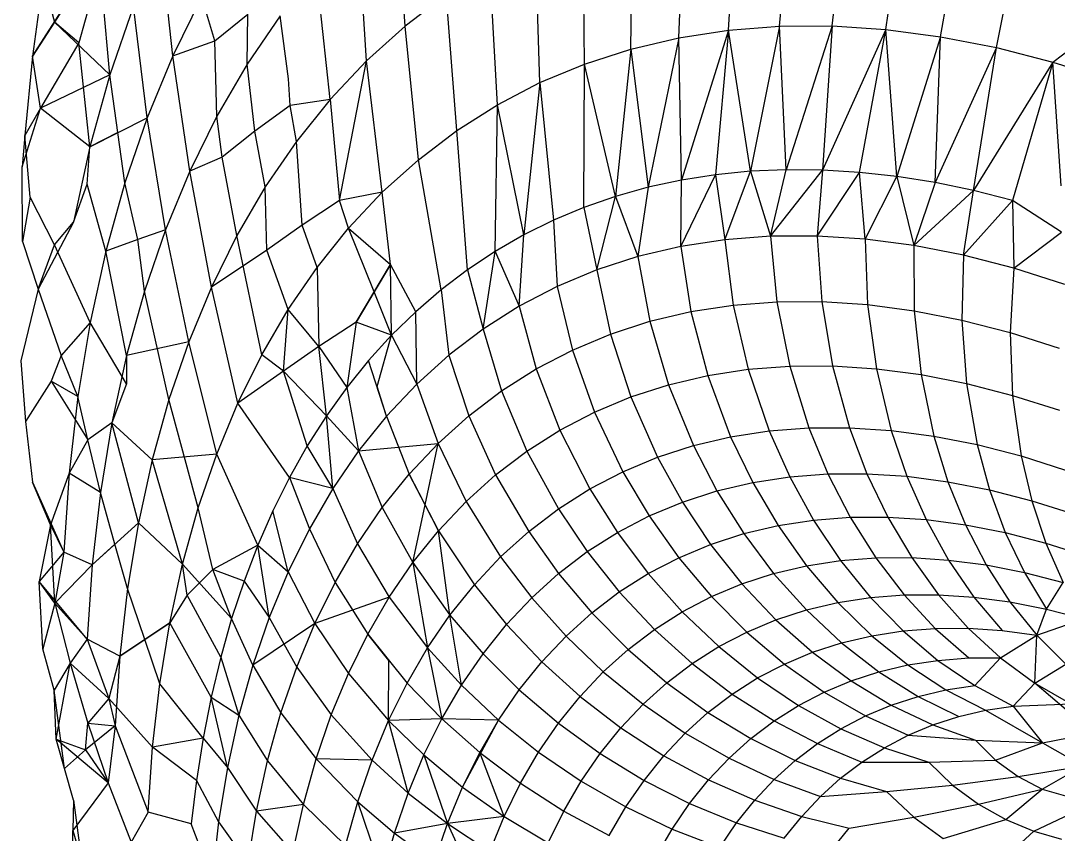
# Model space of a CAD drawing. Header units: inches. Extents: x 17 to 4615, y 5 to 3256.
# Drawn here: x 3232.229 to 3233.216, y 2581.99 to 2582.764 of the extents above; entities that cross this region are included whole.
import ezdxf

# ---------------------------------------------------------------- set-up
doc = ezdxf.new("R2010")
doc.units = ezdxf.units.IN
doc.header["$MEASUREMENT"] = 0

msp = doc.modelspace()

# ---------------------------------------------------------------- linework, layer by layer
for p, q in [((3232.90263, 2582.75556), (3232.91141, 2582.89187)), ((3232.95127, 2582.7593), (3232.96359, 2582.89588)), ((3233.0012, 2582.7595), (3233.01715, 2582.89611)), ((3233.0523, 2582.75613), (3233.07198, 2582.89251)), ((3232.59504, 2582.75942), (3232.58662, 2582.88625)), ((3232.85539, 2582.7483), (3232.86074, 2582.88407)), ((3233.10448, 2582.74926), (3233.12793, 2582.88512)), ((3232.80969, 2582.73751), (3232.81169, 2582.87252)), ((3233.15756, 2582.73887), (3233.18488, 2582.87397)), ((3232.7656, 2582.72324), (3232.76441, 2582.85721)), ((3232.37394, 2582.73109), (3232.36235, 2582.84077)), ((3232.72326, 2582.70553), (3232.71901, 2582.8382)), ((3232.30465, 2582.81548), (3232.28456, 2582.74328)), ((3232.31412, 2582.71293), (3232.30465, 2582.81548)), ((3232.52361, 2582.68945), (3232.51047, 2582.81164)), ((3232.68278, 2582.68437), (3232.67557, 2582.81551)), ((3232.25027, 2582.80404), (3232.24028, 2582.73059)), ((3232.25027, 2582.80404), (3232.26149, 2582.76302)), ((3232.24028, 2582.73059), (3232.27566, 2582.78579)), ((3232.27566, 2582.78579), (3232.26149, 2582.76302)), ((3232.40143, 2582.78683), (3232.37394, 2582.73109)), ((3232.41394, 2582.74547), (3232.40143, 2582.78683)), ((3232.55814, 2582.72613), (3232.55436, 2582.78722)), ((3232.63422, 2582.78922), (3232.59504, 2582.75942)), ((3232.64424, 2582.65988), (3232.63422, 2582.78922)), ((3232.33658, 2582.77847), (3232.31412, 2582.71293)), ((3232.34951, 2582.67214), (3232.33658, 2582.77847)), ((3232.26149, 2582.76302), (3232.24028, 2582.73059)), ((3232.28456, 2582.74328), (3232.26149, 2582.76302)), ((3232.31412, 2582.71293), (3232.26149, 2582.76302)), ((3232.41394, 2582.74547), (3232.44517, 2582.77077)), ((3232.44472, 2582.72297), (3232.44517, 2582.77077)), ((3232.47624, 2582.769), (3232.44472, 2582.72297)), ((3232.48389, 2582.70921), (3232.47624, 2582.769)), ((3232.59504, 2582.75942), (3232.55814, 2582.72613)), ((3232.6077, 2582.63208), (3232.59504, 2582.75942)), ((3232.85539, 2582.7483), (3232.90263, 2582.75556)), ((3232.90263, 2582.75556), (3232.85787, 2582.61271)), ((3232.90263, 2582.75556), (3232.89037, 2582.61782)), ((3232.90263, 2582.75556), (3232.95127, 2582.7593)), ((3232.92362, 2582.62109), (3232.90263, 2582.75556)), ((3232.95127, 2582.7593), (3232.92362, 2582.62109)), ((3232.95127, 2582.7593), (3233.0012, 2582.7595)), ((3232.95755, 2582.62256), (3232.95127, 2582.7593)), ((3233.0012, 2582.7595), (3232.95755, 2582.62256)), ((3233.0012, 2582.7595), (3232.99212, 2582.62222)), ((3233.0523, 2582.75613), (3232.99212, 2582.62222)), ((3233.0012, 2582.7595), (3233.0523, 2582.75613)), ((3233.02729, 2582.62005), (3233.0523, 2582.75613)), ((3233.0523, 2582.75613), (3233.10448, 2582.74926)), ((3233.063, 2582.61607), (3233.0523, 2582.75613)), ((3233.21142, 2582.72499), (3233.248, 2582.75319)), ((3232.28456, 2582.74328), (3232.248, 2582.68108)), ((3232.29502, 2582.64424), (3232.28456, 2582.74328)), ((3232.37394, 2582.73109), (3232.41394, 2582.74547)), ((3232.41597, 2582.67361), (3232.41394, 2582.74547)), ((3232.80969, 2582.73751), (3232.85539, 2582.7483)), ((3232.85539, 2582.7483), (3232.82615, 2582.60581)), ((3232.85787, 2582.61271), (3232.85539, 2582.7483)), ((3233.10448, 2582.74926), (3233.063, 2582.61607)), ((3233.09923, 2582.61028), (3233.10448, 2582.74926)), ((3233.10448, 2582.74926), (3233.15756, 2582.73887)), ((3232.7656, 2582.72324), (3232.80969, 2582.73751)), ((3232.80969, 2582.73751), (3232.79523, 2582.59715)), ((3232.80969, 2582.73751), (3232.82615, 2582.60581)), ((3233.15756, 2582.73887), (3233.09923, 2582.61028)), ((3233.1359, 2582.60269), (3233.15756, 2582.73887)), ((3233.15756, 2582.73887), (3233.21142, 2582.72499)), ((3232.24028, 2582.73059), (3232.23311, 2582.65509)), ((3232.248, 2582.68108), (3232.24028, 2582.73059)), ((3232.37394, 2582.73109), (3232.34951, 2582.67214)), ((3232.39006, 2582.62104), (3232.37394, 2582.73109)), ((3232.44472, 2582.72297), (3232.41597, 2582.67361)), ((3232.45203, 2582.65942), (3232.44472, 2582.72297)), ((3232.55814, 2582.72613), (3232.52361, 2582.68945)), ((3232.53244, 2582.59319), (3232.55814, 2582.72613)), ((3232.57331, 2582.60106), (3232.55814, 2582.72613)), ((3232.72326, 2582.70553), (3232.7656, 2582.72324)), ((3232.76519, 2582.58666), (3232.7656, 2582.72324)), ((3232.79523, 2582.59715), (3232.7656, 2582.72324)), ((3233.21142, 2582.72499), (3233.1359, 2582.60269)), ((3233.21142, 2582.72499), (3233.17297, 2582.59332)), ((3233.21142, 2582.72499), (3233.26598, 2582.70762)), ((3233.21912, 2582.60735), (3233.21142, 2582.72499)), ((3232.31412, 2582.71293), (3232.248, 2582.68108)), ((3232.31412, 2582.71293), (3232.29502, 2582.64424)), ((3232.32167, 2582.65788), (3232.31412, 2582.71293)), ((3232.48546, 2582.68365), (3232.48389, 2582.70921)), ((3232.68278, 2582.68437), (3232.72326, 2582.70553)), ((3232.72326, 2582.70553), (3232.70781, 2582.56043)), ((3232.72326, 2582.70553), (3232.73604, 2582.57441)), ((3232.48546, 2582.68365), (3232.45203, 2582.65942)), ((3232.52361, 2582.68945), (3232.48546, 2582.68365)), ((3232.49152, 2582.64947), (3232.48546, 2582.68365)), ((3232.52361, 2582.68945), (3232.49152, 2582.64947)), ((3232.52361, 2582.68945), (3232.53244, 2582.59319)), ((3232.64424, 2582.65988), (3232.68278, 2582.68437)), ((3232.68058, 2582.54471), (3232.68278, 2582.68437)), ((3232.70781, 2582.56043), (3232.68278, 2582.68437)), ((3232.23046, 2582.62518), (3232.248, 2582.68108)), ((3232.248, 2582.68108), (3232.23311, 2582.65509)), ((3232.29502, 2582.64424), (3232.248, 2582.68108)), ((3232.41597, 2582.67361), (3232.39006, 2582.62104)), ((3232.42078, 2582.6345), (3232.41597, 2582.67361)), ((3232.29502, 2582.64424), (3232.34951, 2582.67214)), ((3232.34951, 2582.67214), (3232.32823, 2582.61004)), ((3232.36705, 2582.56543), (3232.34951, 2582.67214)), ((3232.23311, 2582.65509), (3232.23046, 2582.62518)), ((3232.23835, 2582.59628), (3232.23311, 2582.65509)), ((3232.32167, 2582.65788), (3232.29502, 2582.64424)), ((3232.32823, 2582.61004), (3232.32167, 2582.65788)), ((3232.45203, 2582.65942), (3232.42078, 2582.6345)), ((3232.46196, 2582.60629), (3232.45203, 2582.65942)), ((3232.6077, 2582.63208), (3232.64424, 2582.65988)), ((3232.65436, 2582.52728), (3232.64424, 2582.65988)), ((3232.29502, 2582.64424), (3232.27933, 2582.57262)), ((3232.29254, 2582.60892), (3232.29502, 2582.64424)), ((3232.49152, 2582.64947), (3232.46196, 2582.60629)), ((3232.49692, 2582.56989), (3232.49152, 2582.64947)), ((3232.42078, 2582.6345), (3232.39006, 2582.62104)), ((3232.43501, 2582.55998), (3232.42078, 2582.6345)), ((3232.23104, 2582.55418), (3232.23046, 2582.62518)), ((3232.57331, 2582.60106), (3232.6077, 2582.63208)), ((3232.62918, 2582.50816), (3232.6077, 2582.63208)), ((3232.39006, 2582.62104), (3232.36705, 2582.56543)), ((3232.41069, 2582.51071), (3232.39006, 2582.62104)), ((3232.85725, 2582.54948), (3232.89037, 2582.61782)), ((3232.89037, 2582.61782), (3232.85787, 2582.61271)), ((3232.92362, 2582.62109), (3232.89037, 2582.61782)), ((3232.89037, 2582.61782), (3232.8993, 2582.55595)), ((3232.8993, 2582.55595), (3232.92362, 2582.62109)), ((3232.95755, 2582.62256), (3232.92362, 2582.62109)), ((3232.92362, 2582.62109), (3232.94261, 2582.55927)), ((3232.94261, 2582.55927), (3232.95755, 2582.62256)), ((3232.94261, 2582.55927), (3232.99212, 2582.62222)), ((3232.99212, 2582.62222), (3232.95755, 2582.62256)), ((3232.99212, 2582.62222), (3232.98709, 2582.55944)), ((3232.98709, 2582.55944), (3233.02729, 2582.62005)), ((3233.02729, 2582.62005), (3232.99212, 2582.62222)), ((3233.0326, 2582.55646), (3233.02729, 2582.62005)), ((3233.063, 2582.61607), (3233.02729, 2582.62005)), ((3233.0326, 2582.55646), (3233.063, 2582.61607)), ((3233.09923, 2582.61028), (3233.063, 2582.61607)), ((3233.063, 2582.61607), (3233.07904, 2582.55033)), ((3232.27933, 2582.57262), (3232.29254, 2582.60892)), ((3232.31015, 2582.54498), (3232.29254, 2582.60892)), ((3232.32823, 2582.61004), (3232.31015, 2582.54498)), ((3232.3406, 2582.55613), (3232.32823, 2582.61004)), ((3232.46196, 2582.60629), (3232.43501, 2582.55998)), ((3232.46345, 2582.54596), (3232.46196, 2582.60629)), ((3232.82615, 2582.60581), (3232.79523, 2582.59715)), ((3232.82615, 2582.60581), (3232.81655, 2582.53989)), ((3232.85787, 2582.61271), (3232.82615, 2582.60581)), ((3232.85725, 2582.54948), (3232.85787, 2582.61271)), ((3233.09923, 2582.61028), (3233.07904, 2582.55033)), ((3233.1359, 2582.60269), (3233.09923, 2582.61028)), ((3232.23835, 2582.59628), (3232.23104, 2582.55418)), ((3232.26136, 2582.5509), (3232.23835, 2582.59628)), ((3232.57331, 2582.60106), (3232.53244, 2582.59319)), ((3232.54113, 2582.56686), (3232.57331, 2582.60106)), ((3232.58101, 2582.53242), (3232.57331, 2582.60106)), ((3232.79523, 2582.59715), (3232.76519, 2582.58666)), ((3232.77729, 2582.52717), (3232.79523, 2582.59715)), ((3232.79523, 2582.59715), (3232.81655, 2582.53989)), ((3233.07904, 2582.55033), (3233.1359, 2582.60269)), ((3233.12629, 2582.54108), (3233.1359, 2582.60269)), ((3233.17297, 2582.59332), (3233.1359, 2582.60269)), ((3232.53244, 2582.59319), (3232.49692, 2582.56989)), ((3232.54113, 2582.56686), (3232.53244, 2582.59319)), ((3232.76519, 2582.58666), (3232.73604, 2582.57441)), ((3232.76519, 2582.58666), (3232.77729, 2582.52717)), ((3233.12629, 2582.54108), (3233.17297, 2582.59332)), ((3233.21969, 2582.56319), (3233.17297, 2582.59332)), ((3233.17297, 2582.59332), (3233.17429, 2582.5287)), ((3232.73604, 2582.57441), (3232.70781, 2582.56043)), ((3232.73604, 2582.57441), (3232.7396, 2582.51138)), ((3232.27933, 2582.57262), (3232.24597, 2582.50875)), ((3232.26136, 2582.5509), (3232.27933, 2582.57262)), ((3232.36705, 2582.56543), (3232.3406, 2582.55613)), ((3232.36705, 2582.56543), (3232.34698, 2582.5069)), ((3232.38911, 2582.45856), (3232.36705, 2582.56543)), ((3232.49692, 2582.56989), (3232.46345, 2582.54596)), ((3232.51122, 2582.52958), (3232.49692, 2582.56989)), ((3232.51122, 2582.52958), (3232.54113, 2582.56686)), ((3232.5656, 2582.5064), (3232.54113, 2582.56686)), ((3232.54113, 2582.56686), (3232.58101, 2582.53242)), ((3232.3406, 2582.55613), (3232.31015, 2582.54498)), ((3232.34698, 2582.5069), (3232.3406, 2582.55613)), ((3232.43501, 2582.55998), (3232.41069, 2582.51071)), ((3232.45853, 2582.44616), (3232.43501, 2582.55998)), ((3232.70781, 2582.56043), (3232.68058, 2582.54471)), ((3232.70356, 2582.49257), (3232.70781, 2582.56043)), ((3232.8993, 2582.55595), (3232.85725, 2582.54948)), ((3232.94261, 2582.55927), (3232.8993, 2582.55595)), ((3232.8993, 2582.55595), (3232.90729, 2582.49358)), ((3232.98709, 2582.55944), (3232.94261, 2582.55927)), ((3232.94261, 2582.55927), (3232.94881, 2582.49677)), ((3233.0326, 2582.55646), (3232.98709, 2582.55944)), ((3232.98709, 2582.55944), (3232.9914, 2582.49694)), ((3233.07904, 2582.55033), (3233.0326, 2582.55646)), ((3233.0326, 2582.55646), (3233.03504, 2582.49408)), ((3233.17429, 2582.5287), (3233.21969, 2582.56319)), ((3232.23104, 2582.55418), (3232.24597, 2582.50875)), ((3232.24597, 2582.50875), (3232.26136, 2582.5509)), ((3232.29528, 2582.47715), (3232.26136, 2582.5509)), ((3232.31015, 2582.54498), (3232.29528, 2582.47715)), ((3232.32992, 2582.44559), (3232.31015, 2582.54498)), ((3232.46345, 2582.54596), (3232.41069, 2582.51071)), ((3232.48367, 2582.48933), (3232.46345, 2582.54596)), ((3232.68058, 2582.54471), (3232.65436, 2582.52728)), ((3232.66923, 2582.47075), (3232.68058, 2582.54471)), ((3232.68058, 2582.54471), (3232.70356, 2582.49257)), ((3232.85725, 2582.54948), (3232.81655, 2582.53989)), ((3232.85725, 2582.54948), (3232.867, 2582.48739)), ((3233.12629, 2582.54108), (3233.07904, 2582.55033)), ((3233.07904, 2582.55033), (3233.07953, 2582.4882)), ((3232.81655, 2582.53989), (3232.77729, 2582.52717)), ((3232.81655, 2582.53989), (3232.82798, 2582.47819)), ((3233.12629, 2582.54108), (3233.12483, 2582.47934)), ((3233.17429, 2582.5287), (3233.12629, 2582.54108)), ((3232.48367, 2582.48933), (3232.51122, 2582.52958)), ((3232.51122, 2582.52958), (3232.51288, 2582.4543)), ((3232.54845, 2582.47742), (3232.58101, 2582.53242)), ((3232.58101, 2582.53242), (3232.5656, 2582.5064)), ((3232.58211, 2582.46494), (3232.58101, 2582.53242)), ((3232.60509, 2582.48735), (3232.58101, 2582.53242)), ((3232.65436, 2582.52728), (3232.62918, 2582.50816)), ((3232.65436, 2582.52728), (3232.66923, 2582.47075)), ((3232.77729, 2582.52717), (3232.7396, 2582.51138)), ((3232.77729, 2582.52717), (3232.79037, 2582.46599)), ((3233.17429, 2582.5287), (3233.17081, 2582.46746)), ((3233.22286, 2582.51326), (3233.17429, 2582.5287)), ((3232.24597, 2582.50875), (3232.22925, 2582.44054)), ((3232.24597, 2582.50875), (3232.26783, 2582.44562)), ((3232.34698, 2582.5069), (3232.32992, 2582.44559)), ((3232.37029, 2582.40366), (3232.34698, 2582.5069)), ((3232.41069, 2582.51071), (3232.38911, 2582.45856)), ((3232.43587, 2582.40024), (3232.41069, 2582.51071)), ((3232.5656, 2582.5064), (3232.54845, 2582.47742)), ((3232.58211, 2582.46494), (3232.5656, 2582.5064)), ((3232.62918, 2582.50816), (3232.60509, 2582.48735)), ((3232.62918, 2582.50816), (3232.63671, 2582.446)), ((3232.7396, 2582.51138), (3232.70356, 2582.49257)), ((3232.7396, 2582.51138), (3232.75425, 2582.45087)), ((3232.90729, 2582.49358), (3232.94881, 2582.49677)), ((3232.94881, 2582.49677), (3232.9914, 2582.49694)), ((3232.94881, 2582.49677), (3232.96104, 2582.43558)), ((3232.9914, 2582.49694), (3233.03504, 2582.49408)), ((3232.9914, 2582.49694), (3233.00174, 2582.43573)), ((3232.45853, 2582.44616), (3232.48367, 2582.48933)), ((3232.47939, 2582.43065), (3232.48367, 2582.48933)), ((3232.51288, 2582.4543), (3232.48367, 2582.48933)), ((3232.60509, 2582.48735), (3232.58211, 2582.46494)), ((3232.60609, 2582.41838), (3232.60509, 2582.48735)), ((3232.70356, 2582.49257), (3232.66923, 2582.47075)), ((3232.70356, 2582.49257), (3232.7197, 2582.43284)), ((3232.82798, 2582.47819), (3232.867, 2582.48739)), ((3232.867, 2582.48739), (3232.90729, 2582.49358)), ((3232.867, 2582.48739), (3232.8829, 2582.4266)), ((3232.90729, 2582.49358), (3232.9214, 2582.43253)), ((3233.03504, 2582.49408), (3233.07953, 2582.4882)), ((3233.03504, 2582.49408), (3233.04339, 2582.43302)), ((3233.07953, 2582.4882), (3233.12483, 2582.47934)), ((3233.07953, 2582.4882), (3233.0859, 2582.42741)), ((3232.29528, 2582.47715), (3232.26783, 2582.44562)), ((3232.29528, 2582.47715), (3232.28369, 2582.40667)), ((3232.32974, 2582.41865), (3232.29528, 2582.47715)), ((3232.54845, 2582.47742), (3232.51288, 2582.4543)), ((3232.54845, 2582.47742), (3232.5396, 2582.4153)), ((3232.58211, 2582.46494), (3232.54845, 2582.47742)), ((3232.79037, 2582.46599), (3232.82798, 2582.47819)), ((3232.82798, 2582.47819), (3232.84566, 2582.41783)), ((3233.12483, 2582.47934), (3233.17081, 2582.46746)), ((3233.12483, 2582.47934), (3233.12916, 2582.41893)), ((3232.66923, 2582.47075), (3232.63671, 2582.446)), ((3232.66923, 2582.47075), (3232.68681, 2582.41194)), ((3232.75425, 2582.45087), (3232.79037, 2582.46599)), ((3232.79037, 2582.46599), (3232.80973, 2582.40621)), ((3233.17081, 2582.46746), (3233.21736, 2582.45268)), ((3233.17081, 2582.46746), (3233.17308, 2582.4076)), ((3232.38911, 2582.45856), (3232.32992, 2582.44559)), ((3232.38911, 2582.45856), (3232.37029, 2582.40366)), ((3232.41574, 2582.35164), (3232.38911, 2582.45856)), ((3232.58211, 2582.46494), (3232.56027, 2582.44089)), ((3232.56826, 2582.41621), (3232.58211, 2582.46494)), ((3232.58211, 2582.46494), (3232.60609, 2582.41838)), ((3232.26783, 2582.44562), (3232.25832, 2582.42119)), ((3232.28369, 2582.40667), (3232.26783, 2582.44562)), ((3232.43587, 2582.40024), (3232.45853, 2582.44616)), ((3232.47939, 2582.43065), (3232.45853, 2582.44616)), ((3232.51288, 2582.4543), (3232.47939, 2582.43065)), ((3232.51288, 2582.4543), (3232.5396, 2582.4153)), ((3232.52016, 2582.38815), (3232.51288, 2582.4543)), ((3232.63671, 2582.446), (3232.60609, 2582.41838)), ((3232.63671, 2582.446), (3232.65565, 2582.38821)), ((3232.7197, 2582.43284), (3232.75425, 2582.45087)), ((3232.75425, 2582.45087), (3232.77524, 2582.39175)), ((3232.22925, 2582.44054), (3232.23365, 2582.38271)), ((3232.32992, 2582.44559), (3232.31591, 2582.38164)), ((3232.32992, 2582.44559), (3232.32974, 2582.41865)), ((3232.56027, 2582.44089), (3232.5396, 2582.4153)), ((3232.57741, 2582.38792), (3232.56027, 2582.44089)), ((3232.47939, 2582.43065), (3232.43587, 2582.40024)), ((3232.52016, 2582.38815), (3232.47939, 2582.43065)), ((3232.50192, 2582.35949), (3232.47939, 2582.43065)), ((3232.68681, 2582.41194), (3232.7197, 2582.43284)), ((3232.7197, 2582.43284), (3232.74225, 2582.37452)), ((3232.84566, 2582.41783), (3232.8829, 2582.4266)), ((3232.8829, 2582.4266), (3232.9214, 2582.43253)), ((3232.8829, 2582.4266), (3232.90476, 2582.36813)), ((3232.9214, 2582.43253), (3232.96104, 2582.43558)), ((3232.9214, 2582.43253), (3232.9414, 2582.37379)), ((3232.96104, 2582.43558), (3233.00174, 2582.43573)), ((3232.96104, 2582.43558), (3232.97917, 2582.37668)), ((3233.00174, 2582.43573), (3233.04339, 2582.43302)), ((3233.00174, 2582.43573), (3233.0179, 2582.37684)), ((3233.04339, 2582.43302), (3233.0859, 2582.42741)), ((3233.04339, 2582.43302), (3233.05757, 2582.37422)), ((3233.0859, 2582.42741), (3233.12916, 2582.41893)), ((3233.0859, 2582.42741), (3233.09805, 2582.36889)), ((3232.25832, 2582.42119), (3232.23365, 2582.38271)), ((3232.25832, 2582.42119), (3232.29312, 2582.36529)), ((3232.28369, 2582.40667), (3232.25832, 2582.42119)), ((3232.32974, 2582.41865), (3232.31591, 2582.38164)), ((3232.57741, 2582.38792), (3232.56826, 2582.41621)), ((3232.60609, 2582.41838), (3232.57741, 2582.38792)), ((3232.60609, 2582.41838), (3232.62631, 2582.36173)), ((3232.80973, 2582.40621), (3232.84566, 2582.41783)), ((3232.84566, 2582.41783), (3232.86929, 2582.35978)), ((3233.12916, 2582.41893), (3233.17308, 2582.4076)), ((3233.12916, 2582.41893), (3233.13924, 2582.36083)), ((3232.28369, 2582.40667), (3232.27538, 2582.33372)), ((3232.29312, 2582.36529), (3232.28369, 2582.40667)), ((3232.5396, 2582.4153), (3232.52016, 2582.38815)), ((3232.5396, 2582.4153), (3232.55078, 2582.35473)), ((3232.65565, 2582.38821), (3232.68681, 2582.41194)), ((3232.68681, 2582.41194), (3232.71083, 2582.35456)), ((3232.77524, 2582.39175), (3232.80973, 2582.40621)), ((3232.80973, 2582.40621), (3232.83508, 2582.34871)), ((3233.17308, 2582.4076), (3233.21753, 2582.39347)), ((3233.17308, 2582.4076), (3233.18104, 2582.35005)), ((3232.37029, 2582.40366), (3232.3543, 2582.34617)), ((3232.39821, 2582.30046), (3232.37029, 2582.40366)), ((3232.41574, 2582.35164), (3232.43587, 2582.40024)), ((3232.48494, 2582.32937), (3232.43587, 2582.40024)), ((3232.52016, 2582.38815), (3232.50192, 2582.35949)), ((3232.52016, 2582.38815), (3232.55078, 2582.35473)), ((3232.52624, 2582.31888), (3232.52016, 2582.38815)), ((3232.57741, 2582.38792), (3232.55078, 2582.35473)), ((3232.57741, 2582.38792), (3232.59883, 2582.33256)), ((3232.62631, 2582.36173), (3232.65565, 2582.38821)), ((3232.65565, 2582.38821), (3232.68107, 2582.3319)), ((3232.74225, 2582.37452), (3232.77524, 2582.39175)), ((3232.77524, 2582.39175), (3232.80224, 2582.33495)), ((3232.23365, 2582.38271), (3232.24053, 2582.32494)), ((3232.31591, 2582.38164), (3232.29312, 2582.36529)), ((3232.31591, 2582.38164), (3232.30499, 2582.31518)), ((3232.34116, 2582.28618), (3232.31591, 2582.38164)), ((3232.3543, 2582.34617), (3232.31591, 2582.38164)), ((3232.9414, 2582.37379), (3232.97917, 2582.37668)), ((3232.97917, 2582.37668), (3233.0179, 2582.37684)), ((3232.97917, 2582.37668), (3232.99721, 2582.33295)), ((3233.0179, 2582.37684), (3233.05757, 2582.37422)), ((3233.0179, 2582.37684), (3233.03443, 2582.33308)), ((3232.71083, 2582.35456), (3232.74225, 2582.37452)), ((3232.74225, 2582.37452), (3232.77082, 2582.31853)), ((3232.86929, 2582.35978), (3232.90476, 2582.36813)), ((3232.90476, 2582.36813), (3232.9414, 2582.37379)), ((3232.90476, 2582.36813), (3232.92572, 2582.32474)), ((3232.9414, 2582.37379), (3232.96093, 2582.33014)), ((3233.05757, 2582.37422), (3233.09805, 2582.36889)), ((3233.05757, 2582.37422), (3233.07254, 2582.33059)), ((3233.09805, 2582.36889), (3233.13924, 2582.36083)), ((3233.09805, 2582.36889), (3233.11143, 2582.32546)), ((3232.29312, 2582.36529), (3232.27538, 2582.33372)), ((3232.30499, 2582.31518), (3232.29312, 2582.36529)), ((3232.50192, 2582.35949), (3232.48494, 2582.32937)), ((3232.52624, 2582.31888), (3232.50192, 2582.35949)), ((3232.55078, 2582.35473), (3232.62631, 2582.36173)), ((3232.59883, 2582.33256), (3232.62631, 2582.36173)), ((3232.61401, 2582.30336), (3232.62631, 2582.36173)), ((3232.62631, 2582.36173), (3232.65304, 2582.3066)), ((3232.83508, 2582.34871), (3232.86929, 2582.35978)), ((3232.86929, 2582.35978), (3232.89164, 2582.3167)), ((3233.13924, 2582.36083), (3233.18104, 2582.35005)), ((3233.13924, 2582.36083), (3233.151, 2582.31771)), ((3232.41574, 2582.35164), (3232.3543, 2582.34617)), ((3232.39821, 2582.30046), (3232.41574, 2582.35164)), ((3232.45482, 2582.26491), (3232.41574, 2582.35164)), ((3232.55078, 2582.35473), (3232.52624, 2582.31888)), ((3232.55078, 2582.35473), (3232.57331, 2582.30075)), ((3232.68107, 2582.3319), (3232.71083, 2582.35456)), ((3232.71083, 2582.35456), (3232.74091, 2582.29952)), ((3232.80224, 2582.33495), (3232.83508, 2582.34871)), ((3232.83508, 2582.34871), (3232.85878, 2582.30605)), ((3233.18104, 2582.35005), (3233.22338, 2582.33657)), ((3233.18104, 2582.35005), (3233.19118, 2582.30735)), ((3232.3543, 2582.34617), (3232.34116, 2582.28618)), ((3232.3833, 2582.24685), (3232.3543, 2582.34617)), ((3232.27538, 2582.33372), (3232.25743, 2582.28431)), ((3232.27538, 2582.33372), (3232.2704, 2582.25848)), ((3232.30499, 2582.31518), (3232.27538, 2582.33372)), ((3232.48494, 2582.32937), (3232.46923, 2582.29785)), ((3232.48494, 2582.32937), (3232.50386, 2582.28047)), ((3232.52624, 2582.31888), (3232.48494, 2582.32937)), ((3232.57331, 2582.30075), (3232.59883, 2582.33256)), ((3232.59883, 2582.33256), (3232.6268, 2582.27874)), ((3232.61401, 2582.30336), (3232.59883, 2582.33256)), ((3232.65304, 2582.3066), (3232.68107, 2582.3319)), ((3232.68107, 2582.3319), (3232.71256, 2582.27797)), ((3232.77082, 2582.31853), (3232.80224, 2582.33495)), ((3232.80224, 2582.33495), (3232.82721, 2582.29286)), ((3232.92572, 2582.32474), (3232.96093, 2582.33014)), ((3232.96093, 2582.33014), (3232.99721, 2582.33295)), ((3232.96093, 2582.33014), (3232.98368, 2582.28891)), ((3232.99721, 2582.33295), (3233.03443, 2582.33308)), ((3232.99721, 2582.33295), (3233.01846, 2582.2916)), ((3233.03443, 2582.33308), (3233.07254, 2582.33059)), ((3233.03443, 2582.33308), (3233.0542, 2582.29172)), ((3233.07254, 2582.33059), (3233.11143, 2582.32546)), ((3233.07254, 2582.33059), (3233.09075, 2582.28933)), ((3232.24053, 2582.32494), (3232.2704, 2582.25848)), ((3232.25743, 2582.28431), (3232.24053, 2582.32494)), ((3232.52624, 2582.31888), (3232.50386, 2582.28047)), ((3232.52624, 2582.31888), (3232.54979, 2582.26642)), ((3232.74091, 2582.29952), (3232.77082, 2582.31853)), ((3232.77082, 2582.31853), (3232.79702, 2582.2771)), ((3232.89164, 2582.3167), (3232.92572, 2582.32474)), ((3232.92572, 2582.32474), (3232.94989, 2582.28372)), ((3233.11143, 2582.32546), (3233.151, 2582.31771)), ((3233.11143, 2582.32546), (3233.12809, 2582.2844)), ((3233.151, 2582.31771), (3233.19118, 2582.30735)), ((3233.151, 2582.31771), (3233.16607, 2582.27697)), ((3232.30499, 2582.31518), (3232.29716, 2582.24642)), ((3232.31892, 2582.26609), (3232.30499, 2582.31518)), ((3232.85878, 2582.30605), (3232.89164, 2582.3167)), ((3232.89164, 2582.3167), (3232.91717, 2582.276)), ((3232.3833, 2582.24685), (3232.39821, 2582.30046)), ((3232.41211, 2582.2418), (3232.39821, 2582.30046)), ((3232.46923, 2582.29785), (3232.45482, 2582.26491)), ((3232.48369, 2582.23957), (3232.46923, 2582.29785)), ((3232.54979, 2582.26642), (3232.57331, 2582.30075)), ((3232.57331, 2582.30075), (3232.60242, 2582.24837)), ((3232.60242, 2582.24837), (3232.61401, 2582.30336)), ((3232.6268, 2582.27874), (3232.61401, 2582.30336)), ((3232.6268, 2582.27874), (3232.65304, 2582.3066)), ((3232.65304, 2582.3066), (3232.68589, 2582.25387)), ((3232.71256, 2582.27797), (3232.74091, 2582.29952)), ((3232.74091, 2582.29952), (3232.76827, 2582.25883)), ((3232.82721, 2582.29286), (3232.85878, 2582.30605)), ((3232.85878, 2582.30605), (3232.88564, 2582.2658)), ((3233.19118, 2582.30735), (3233.23184, 2582.29441)), ((3233.19118, 2582.30735), (3233.20461, 2582.26703)), ((3232.79702, 2582.2771), (3232.82721, 2582.29286)), ((3232.82721, 2582.29286), (3232.85535, 2582.25311)), ((3232.94989, 2582.28372), (3232.98368, 2582.28891)), ((3232.98368, 2582.28891), (3233.01846, 2582.2916)), ((3232.98368, 2582.28891), (3233.0094, 2582.25048)), ((3233.01846, 2582.2916), (3233.0542, 2582.29172)), ((3233.01846, 2582.2916), (3233.04278, 2582.25301)), ((3233.0542, 2582.29172), (3233.09075, 2582.28933)), ((3233.0542, 2582.29172), (3233.07703, 2582.25315)), ((3233.09075, 2582.28933), (3233.12809, 2582.2844)), ((3233.09075, 2582.28933), (3233.11207, 2582.25086)), ((3232.25743, 2582.28431), (3232.24684, 2582.23045)), ((3232.25743, 2582.28431), (3232.2704, 2582.25848)), ((3232.26183, 2582.20981), (3232.25743, 2582.28431)), ((3232.34116, 2582.28618), (3232.29716, 2582.24642)), ((3232.34116, 2582.28618), (3232.33091, 2582.22387)), ((3232.3833, 2582.24685), (3232.34116, 2582.28618)), ((3232.50386, 2582.28047), (3232.48369, 2582.23957)), ((3232.50386, 2582.28047), (3232.52834, 2582.22959)), ((3232.60242, 2582.24837), (3232.6268, 2582.27874)), ((3232.6268, 2582.27874), (3232.6609, 2582.22734)), ((3232.63768, 2582.19843), (3232.6268, 2582.27874)), ((3232.68589, 2582.25387), (3232.71256, 2582.27797)), ((3232.71256, 2582.27797), (3232.74106, 2582.23809)), ((3232.91717, 2582.276), (3232.94989, 2582.28372)), ((3232.94989, 2582.28372), (3232.97701, 2582.24549)), ((3233.12809, 2582.2844), (3233.16607, 2582.27697)), ((3233.12809, 2582.2844), (3233.14785, 2582.24615)), ((3232.76827, 2582.25883), (3232.79702, 2582.2771)), ((3232.79702, 2582.2771), (3232.82639, 2582.23799)), ((3232.88564, 2582.2658), (3232.91717, 2582.276)), ((3232.91717, 2582.276), (3232.94566, 2582.2381)), ((3233.16607, 2582.27697), (3233.20461, 2582.26703)), ((3233.16607, 2582.27697), (3233.18426, 2582.23901)), ((3232.2704, 2582.25848), (3232.24684, 2582.23045)), ((3232.2704, 2582.25848), (3232.26183, 2582.20981)), ((3232.29716, 2582.24642), (3232.2704, 2582.25848)), ((3232.29716, 2582.24642), (3232.31892, 2582.26609)), ((3232.33091, 2582.22387), (3232.31892, 2582.26609)), ((3232.45482, 2582.26491), (3232.41211, 2582.2418)), ((3232.45482, 2582.26491), (3232.4417, 2582.23067)), ((3232.45482, 2582.26491), (3232.48369, 2582.23957)), ((3232.46578, 2582.19626), (3232.45482, 2582.26491)), ((3232.52834, 2582.22959), (3232.54979, 2582.26642)), ((3232.54979, 2582.26642), (3232.57997, 2582.21555)), ((3232.74106, 2582.23809), (3232.76827, 2582.25883)), ((3232.76827, 2582.25883), (3232.79881, 2582.22047)), ((3232.85535, 2582.25311), (3232.88564, 2582.2658)), ((3232.88564, 2582.2658), (3232.91542, 2582.22829)), ((3233.20461, 2582.26703), (3233.24364, 2582.25461)), ((3233.20461, 2582.26703), (3233.22122, 2582.22948)), ((3232.57997, 2582.21555), (3232.60242, 2582.24837)), ((3232.60242, 2582.24837), (3232.63768, 2582.19843)), ((3232.60242, 2582.24837), (3232.61629, 2582.1672)), ((3232.6609, 2582.22734), (3232.68589, 2582.25387)), ((3232.68589, 2582.25387), (3232.71541, 2582.21498)), ((3232.82639, 2582.23799), (3232.85535, 2582.25311)), ((3232.85535, 2582.25311), (3232.8864, 2582.21615)), ((3232.97701, 2582.24549), (3233.0094, 2582.25048)), ((3233.0094, 2582.25048), (3233.04278, 2582.25301)), ((3233.0094, 2582.25048), (3233.03788, 2582.21515)), ((3233.04278, 2582.25301), (3233.07703, 2582.25315)), ((3233.04278, 2582.25301), (3233.06984, 2582.2176)), ((3233.07703, 2582.25315), (3233.11207, 2582.25086)), ((3233.07703, 2582.25315), (3233.10267, 2582.21774)), ((3233.11207, 2582.25086), (3233.14785, 2582.24615)), ((3233.11207, 2582.25086), (3233.13626, 2582.21554)), ((3232.29716, 2582.24642), (3232.26183, 2582.20981)), ((3232.29716, 2582.24642), (3232.29245, 2582.17548)), ((3232.37104, 2582.19093), (3232.3833, 2582.24685)), ((3232.3833, 2582.24685), (3232.42993, 2582.1951)), ((3232.38745, 2582.21734), (3232.3833, 2582.24685)), ((3232.41211, 2582.2418), (3232.38745, 2582.21734)), ((3232.4417, 2582.23067), (3232.41211, 2582.2418)), ((3232.42993, 2582.1951), (3232.41211, 2582.2418)), ((3232.48369, 2582.23957), (3232.46578, 2582.19626)), ((3232.48369, 2582.23957), (3232.50902, 2582.19038)), ((3232.94566, 2582.2381), (3232.97701, 2582.24549)), ((3232.97701, 2582.24549), (3233.00683, 2582.21038)), ((3233.14785, 2582.24615), (3233.18426, 2582.23901)), ((3233.14785, 2582.24615), (3233.17053, 2582.21103)), ((3233.18426, 2582.23901), (3233.22122, 2582.22948)), ((3233.18426, 2582.23901), (3233.20543, 2582.20419)), ((3232.25027, 2582.1664), (3232.24684, 2582.23045)), ((3232.26183, 2582.20981), (3232.24684, 2582.23045)), ((3232.29245, 2582.17548), (3232.24684, 2582.23045)), ((3232.4417, 2582.23067), (3232.42993, 2582.1951)), ((3232.4417, 2582.23067), (3232.46578, 2582.19626)), ((3232.50902, 2582.19038), (3232.52834, 2582.22959)), ((3232.52834, 2582.22959), (3232.55947, 2582.18039)), ((3232.71541, 2582.21498), (3232.74106, 2582.23809)), ((3232.74106, 2582.23809), (3232.77268, 2582.20057)), ((3232.79881, 2582.22047), (3232.82639, 2582.23799)), ((3232.82639, 2582.23799), (3232.85863, 2582.20163)), ((3232.91542, 2582.22829), (3232.94566, 2582.2381)), ((3232.94566, 2582.2381), (3232.97679, 2582.2033)), ((3233.20543, 2582.20419), (3233.22122, 2582.22948)), ((3232.33091, 2582.22387), (3232.32357, 2582.15936)), ((3232.34728, 2582.17513), (3232.33091, 2582.22387)), ((3232.63768, 2582.19843), (3232.6609, 2582.22734)), ((3232.6609, 2582.22734), (3232.69141, 2582.18946)), ((3232.77268, 2582.20057), (3232.79881, 2582.22047)), ((3232.79881, 2582.22047), (3232.83219, 2582.18483)), ((3232.8864, 2582.21615), (3232.91542, 2582.22829)), ((3232.91542, 2582.22829), (3232.94784, 2582.19391)), ((3232.26183, 2582.20981), (3232.25027, 2582.1664)), ((3232.26183, 2582.20981), (3232.27623, 2582.15251)), ((3232.26183, 2582.20981), (3232.29245, 2582.17548)), ((3232.38745, 2582.21734), (3232.37104, 2582.19093)), ((3232.41951, 2582.15831), (3232.38745, 2582.21734)), ((3232.57997, 2582.21555), (3232.50902, 2582.19038)), ((3232.55947, 2582.18039), (3232.57997, 2582.21555)), ((3232.57997, 2582.21555), (3232.61629, 2582.1672)), ((3232.69141, 2582.18946), (3232.71541, 2582.21498)), ((3232.71541, 2582.21498), (3232.74808, 2582.17837)), ((3232.85863, 2582.20163), (3232.8864, 2582.21615)), ((3232.8864, 2582.21615), (3232.92, 2582.18227)), ((3232.97679, 2582.2033), (3233.00683, 2582.21038)), ((3233.00683, 2582.21038), (3233.03788, 2582.21515)), ((3233.00683, 2582.21038), (3233.03912, 2582.17878)), ((3233.03788, 2582.21515), (3233.06984, 2582.2176)), ((3233.03788, 2582.21515), (3233.06885, 2582.18334)), ((3233.06984, 2582.2176), (3233.10267, 2582.21774)), ((3233.06984, 2582.2176), (3233.09947, 2582.1857)), ((3233.10267, 2582.21774), (3233.13626, 2582.21554)), ((3233.10267, 2582.21774), (3233.13091, 2582.18583)), ((3233.13626, 2582.21554), (3233.17053, 2582.21103)), ((3233.13626, 2582.21554), (3233.16311, 2582.18372)), ((3233.17053, 2582.21103), (3233.20543, 2582.20419)), ((3233.17053, 2582.21103), (3233.19595, 2582.17938)), ((3232.74808, 2582.17837), (3232.77268, 2582.20057)), ((3232.77268, 2582.20057), (3232.80714, 2582.16578)), ((3232.83219, 2582.18483), (3232.85863, 2582.20163)), ((3232.85863, 2582.20163), (3232.89339, 2582.16838)), ((3232.94784, 2582.19391), (3232.97679, 2582.2033)), ((3232.97679, 2582.2033), (3233.01033, 2582.17198)), ((3233.19595, 2582.17938), (3233.20543, 2582.20419)), ((3233.20543, 2582.20419), (3233.24084, 2582.19505)), ((3232.37104, 2582.19093), (3232.32357, 2582.15936)), ((3232.34728, 2582.17513), (3232.37104, 2582.19093)), ((3232.36149, 2582.13284), (3232.37104, 2582.19093)), ((3232.41045, 2582.12031), (3232.37104, 2582.19093)), ((3232.42993, 2582.1951), (3232.41951, 2582.15831)), ((3232.45015, 2582.15071), (3232.42993, 2582.1951)), ((3232.46578, 2582.19626), (3232.45015, 2582.15071)), ((3232.50902, 2582.19038), (3232.45015, 2582.15071)), ((3232.46578, 2582.19626), (3232.49185, 2582.14889)), ((3232.49185, 2582.14889), (3232.50902, 2582.19038)), ((3232.50902, 2582.19038), (3232.54102, 2582.14295)), ((3232.61629, 2582.1672), (3232.63768, 2582.19843)), ((3232.63768, 2582.19843), (3232.66912, 2582.16166)), ((3232.64857, 2582.13166), (3232.63768, 2582.19843)), ((3232.66912, 2582.16166), (3232.69141, 2582.18946)), ((3232.69141, 2582.18946), (3232.72505, 2582.15392)), ((3232.92, 2582.18227), (3232.94784, 2582.19391)), ((3232.94784, 2582.19391), (3232.98258, 2582.16301)), ((3233.19595, 2582.17938), (3233.24084, 2582.19505)), ((3232.54102, 2582.14295), (3232.55947, 2582.18039)), ((3232.55947, 2582.18039), (3232.59681, 2582.1337)), ((3232.57959, 2582.15523), (3232.55947, 2582.18039)), ((3232.80714, 2582.16578), (3232.83219, 2582.18483)), ((3232.83219, 2582.18483), (3232.86806, 2582.15228)), ((3232.89339, 2582.16838), (3232.92, 2582.18227)), ((3232.92, 2582.18227), (3232.95593, 2582.15184)), ((3233.03912, 2582.17878), (3233.06885, 2582.18334)), ((3233.06885, 2582.18334), (3233.09947, 2582.1857)), ((3233.06885, 2582.18334), (3233.10198, 2582.15532)), ((3233.09947, 2582.1857), (3233.13091, 2582.18583)), ((3233.09947, 2582.1857), (3233.13132, 2582.15759)), ((3233.13091, 2582.18583), (3233.16311, 2582.18372)), ((3233.13091, 2582.18583), (3233.16147, 2582.1577)), ((3233.16147, 2582.1577), (3233.19595, 2582.17938)), ((3233.16311, 2582.18372), (3233.19595, 2582.17938)), ((3233.19405, 2582.13368), (3233.19595, 2582.17938)), ((3233.19595, 2582.17938), (3233.22379, 2582.15155)), ((3232.29245, 2582.17548), (3232.27623, 2582.15251)), ((3232.32357, 2582.15936), (3232.29245, 2582.17548)), ((3232.29245, 2582.17548), (3232.31302, 2582.11888)), ((3232.32357, 2582.15936), (3232.34728, 2582.17513)), ((3232.36149, 2582.13284), (3232.34728, 2582.17513)), ((3232.72505, 2582.15392), (3232.74808, 2582.17837)), ((3232.74808, 2582.17837), (3232.78355, 2582.14448)), ((3232.98258, 2582.16301), (3233.01033, 2582.17198)), ((3233.01033, 2582.17198), (3233.03912, 2582.17878)), ((3233.01033, 2582.17198), (3233.04587, 2582.14446)), ((3233.03912, 2582.17878), (3233.07347, 2582.15095)), ((3232.26114, 2582.127), (3232.25027, 2582.1664)), ((3232.32357, 2582.15936), (3232.31302, 2582.11888)), ((3232.32357, 2582.15936), (3232.31915, 2582.09287)), ((3232.59681, 2582.1337), (3232.61629, 2582.1672)), ((3232.61629, 2582.1672), (3232.64857, 2582.13166)), ((3232.61629, 2582.1672), (3232.62982, 2582.09948)), ((3232.64857, 2582.13166), (3232.66912, 2582.16166)), ((3232.66912, 2582.16166), (3232.70364, 2582.12725)), ((3232.78355, 2582.14448), (3232.80714, 2582.16578)), ((3232.80714, 2582.16578), (3232.84406, 2582.13402)), ((3232.86806, 2582.15228), (3232.89339, 2582.16838)), ((3232.89339, 2582.16838), (3232.93042, 2582.13853)), ((3232.95593, 2582.15184), (3232.98258, 2582.16301)), ((3232.98258, 2582.16301), (3233.01928, 2582.13584)), ((3232.27623, 2582.15251), (3232.26114, 2582.127)), ((3232.26308, 2582.08031), (3232.27623, 2582.15251)), ((3232.27623, 2582.15251), (3232.29312, 2582.09543)), ((3232.31302, 2582.11888), (3232.27623, 2582.15251)), ((3232.41951, 2582.15831), (3232.41045, 2582.12031)), ((3232.41951, 2582.15831), (3232.43688, 2582.10298)), ((3232.45015, 2582.15071), (3232.43688, 2582.10298)), ((3232.45015, 2582.15071), (3232.47687, 2582.10524)), ((3232.57922, 2582.09805), (3232.57959, 2582.15523)), ((3232.70364, 2582.12725), (3232.72505, 2582.15392)), ((3232.72505, 2582.15392), (3232.76146, 2582.12104)), ((3232.84406, 2582.13402), (3232.86806, 2582.15228)), ((3232.86806, 2582.15228), (3232.90614, 2582.12312)), ((3232.93042, 2582.13853), (3232.95593, 2582.15184)), ((3232.95593, 2582.15184), (3232.99373, 2582.12512)), ((3233.04587, 2582.14446), (3233.07347, 2582.15095)), ((3233.07347, 2582.15095), (3233.10198, 2582.15532)), ((3233.07347, 2582.15095), (3233.10961, 2582.12719)), ((3233.10198, 2582.15532), (3233.13132, 2582.15759)), ((3233.10198, 2582.15532), (3233.13698, 2582.1314)), ((3233.13132, 2582.15759), (3233.16147, 2582.1577)), ((3233.13698, 2582.1314), (3233.16147, 2582.1577)), ((3233.16147, 2582.1577), (3233.19405, 2582.13368)), ((3233.19405, 2582.13368), (3233.22379, 2582.15155)), ((3232.47687, 2582.10524), (3232.49185, 2582.14889)), ((3232.49185, 2582.14889), (3232.52462, 2582.10333)), ((3232.52462, 2582.10333), (3232.54102, 2582.14295)), ((3232.54102, 2582.14295), (3232.57922, 2582.09805)), ((3232.76146, 2582.12104), (3232.78355, 2582.14448)), ((3232.78355, 2582.14448), (3232.82147, 2582.1136)), ((3233.01928, 2582.13584), (3233.04587, 2582.14446)), ((3233.04587, 2582.14446), (3233.08316, 2582.12094)), ((3232.35464, 2582.07272), (3232.36149, 2582.13284)), ((3232.40277, 2582.08117), (3232.36149, 2582.13284)), ((3232.57922, 2582.09805), (3232.59681, 2582.1337)), ((3232.59681, 2582.1337), (3232.62982, 2582.09948)), ((3232.62982, 2582.09948), (3232.64857, 2582.13166)), ((3232.64857, 2582.13166), (3232.68392, 2582.09845)), ((3232.82147, 2582.1136), (3232.84406, 2582.13402)), ((3232.84406, 2582.13402), (3232.88316, 2582.10559)), ((3232.90614, 2582.12312), (3232.93042, 2582.13853)), ((3232.93042, 2582.13853), (3232.96928, 2582.11238)), ((3232.99373, 2582.12512), (3233.01928, 2582.13584)), ((3233.01928, 2582.13584), (3233.05763, 2582.11268)), ((3233.10961, 2582.12719), (3233.13698, 2582.1314)), ((3233.13698, 2582.1314), (3233.17349, 2582.11177)), ((3233.17349, 2582.11177), (3233.19405, 2582.13368)), ((3233.19405, 2582.13368), (3233.22836, 2582.11395)), ((3233.24968, 2582.08609), (3233.19405, 2582.13368)), ((3232.26308, 2582.08031), (3232.26114, 2582.127)), ((3232.27094, 2582.05244), (3232.26114, 2582.127)), ((3232.41045, 2582.12031), (3232.40277, 2582.08117)), ((3232.42596, 2582.0532), (3232.41045, 2582.12031)), ((3232.41045, 2582.12031), (3232.43688, 2582.10298)), ((3232.68392, 2582.09845), (3232.70364, 2582.12725)), ((3232.70364, 2582.12725), (3232.74096, 2582.09547)), ((3232.74096, 2582.09547), (3232.76146, 2582.12104)), ((3232.76146, 2582.12104), (3232.8003, 2582.09114)), ((3232.88316, 2582.10559), (3232.90614, 2582.12312)), ((3232.90614, 2582.12312), (3232.94602, 2582.0976)), ((3232.96928, 2582.11238), (3232.99373, 2582.12512)), ((3232.99373, 2582.12512), (3233.03312, 2582.10241)), ((3233.05763, 2582.11268), (3233.08316, 2582.12094)), ((3233.08316, 2582.12094), (3233.10961, 2582.12719)), ((3233.08316, 2582.12094), (3233.12176, 2582.10171)), ((3233.10961, 2582.12719), (3233.14721, 2582.10773)), ((3232.31302, 2582.11888), (3232.29312, 2582.09543)), ((3232.31302, 2582.11888), (3232.31915, 2582.09287)), ((3232.35464, 2582.07272), (3232.31302, 2582.11888)), ((3232.8003, 2582.09114), (3232.82147, 2582.1136)), ((3232.82147, 2582.1136), (3232.8615, 2582.08605)), ((3232.94602, 2582.0976), (3232.96928, 2582.11238)), ((3232.96928, 2582.11238), (3233.00966, 2582.09019)), ((3233.03312, 2582.10241), (3233.05763, 2582.11268)), ((3233.05763, 2582.11268), (3233.09725, 2582.09376)), ((3233.14721, 2582.10773), (3233.17349, 2582.11177)), ((3233.17349, 2582.11177), (3233.22836, 2582.11395)), ((3233.17349, 2582.11177), (3233.20154, 2582.07676)), ((3232.43688, 2582.10298), (3232.42596, 2582.0532)), ((3232.43688, 2582.10298), (3232.46416, 2582.05948)), ((3232.46416, 2582.05948), (3232.47687, 2582.10524)), ((3232.47687, 2582.10524), (3232.51032, 2582.06163)), ((3232.51032, 2582.06163), (3232.52462, 2582.10333)), ((3232.52462, 2582.10333), (3232.5636, 2582.06033)), ((3232.8615, 2582.08605), (3232.88316, 2582.10559)), ((3232.88316, 2582.10559), (3232.92399, 2582.08082)), ((3233.00966, 2582.09019), (3233.03312, 2582.10241)), ((3233.03312, 2582.10241), (3233.07368, 2582.08392)), ((3233.09725, 2582.09376), (3233.12176, 2582.10171)), ((3233.12176, 2582.10171), (3233.14721, 2582.10773)), ((3233.14721, 2582.10773), (3233.20154, 2582.07676)), ((3232.29101, 2582.07007), (3232.29312, 2582.09543)), ((3232.31915, 2582.09287), (3232.29101, 2582.07007)), ((3232.29312, 2582.09543), (3232.31915, 2582.09287)), ((3232.29312, 2582.09543), (3232.31248, 2582.03863)), ((3232.31915, 2582.09287), (3232.31248, 2582.03863)), ((3232.31915, 2582.09287), (3232.35052, 2582.01071)), ((3232.5636, 2582.06033), (3232.57922, 2582.09805)), ((3232.62982, 2582.09948), (3232.57922, 2582.09805)), ((3232.57922, 2582.09805), (3232.61295, 2582.06522)), ((3232.59793, 2582.02899), (3232.57922, 2582.09805)), ((3232.61295, 2582.06522), (3232.62982, 2582.09948)), ((3232.62982, 2582.09948), (3232.66595, 2582.06756)), ((3232.68392, 2582.09845), (3232.62982, 2582.09948)), ((3232.64974, 2582.03471), (3232.68392, 2582.09845)), ((3232.66595, 2582.06756), (3232.68392, 2582.09845)), ((3232.68392, 2582.09845), (3232.72205, 2582.06786)), ((3232.72205, 2582.06786), (3232.74096, 2582.09547)), ((3232.74096, 2582.09547), (3232.78064, 2582.06665)), ((3232.78064, 2582.06665), (3232.8003, 2582.09114)), ((3232.8003, 2582.09114), (3232.84123, 2582.06454)), ((3232.92399, 2582.08082), (3232.94602, 2582.0976)), ((3232.94602, 2582.0976), (3232.98735, 2582.07599)), ((3233.07368, 2582.08392), (3233.09725, 2582.09376)), ((3233.09725, 2582.09376), (3233.13773, 2582.07929)), ((3232.40277, 2582.08117), (3232.35464, 2582.07272)), ((3232.40277, 2582.08117), (3232.39647, 2582.04093)), ((3232.40277, 2582.08117), (3232.42596, 2582.0532)), ((3232.84123, 2582.06454), (3232.8615, 2582.08605)), ((3232.8615, 2582.08605), (3232.90323, 2582.06208)), ((3232.90323, 2582.06208), (3232.92399, 2582.08082)), ((3232.92399, 2582.08082), (3232.9662, 2582.05989)), ((3232.98735, 2582.07599), (3233.00966, 2582.09019)), ((3233.00966, 2582.09019), (3233.05116, 2582.07214)), ((3233.05116, 2582.07214), (3233.07368, 2582.08392)), ((3233.07368, 2582.08392), (3233.13773, 2582.07929)), ((3233.20154, 2582.07676), (3233.24968, 2582.08609)), ((3232.27946, 2582.02219), (3232.26308, 2582.08031)), ((3232.31248, 2582.03863), (3232.26308, 2582.08031)), ((3232.26308, 2582.08031), (3232.29101, 2582.07007)), ((3232.35052, 2582.01071), (3232.35464, 2582.07272)), ((3232.39647, 2582.04093), (3232.35464, 2582.07272)), ((3232.9662, 2582.05989), (3232.98735, 2582.07599)), ((3232.98735, 2582.07599), (3233.02971, 2582.05851)), ((3233.02971, 2582.05851), (3233.05116, 2582.07214)), ((3233.05116, 2582.07214), (3233.09332, 2582.05846)), ((3233.13773, 2582.07929), (3233.20154, 2582.07676)), ((3233.13773, 2582.07929), (3233.15679, 2582.06019)), ((3233.15679, 2582.06019), (3233.20154, 2582.07676)), ((3233.20154, 2582.07676), (3233.23984, 2582.05484)), ((3232.29101, 2582.07007), (3232.27094, 2582.05244)), ((3232.29101, 2582.07007), (3232.31248, 2582.03863)), ((3232.49817, 2582.01797), (3232.51032, 2582.06163)), ((3232.51032, 2582.06163), (3232.55, 2582.02061)), ((3232.5636, 2582.06033), (3232.51032, 2582.06163)), ((3232.59793, 2582.02899), (3232.61295, 2582.06522)), ((3232.61295, 2582.06522), (3232.64974, 2582.03471)), ((3232.61295, 2582.06522), (3232.63535, 2581.99994)), ((3232.64974, 2582.03471), (3232.66595, 2582.06756)), ((3232.66595, 2582.06756), (3232.70481, 2582.03827)), ((3232.68927, 2582.00675), (3232.66595, 2582.06756)), ((3232.70481, 2582.03827), (3232.72205, 2582.06786)), ((3232.72205, 2582.06786), (3232.76253, 2582.04018)), ((3232.76253, 2582.04018), (3232.78064, 2582.06665)), ((3232.78064, 2582.06665), (3232.8224, 2582.04105)), ((3232.8224, 2582.04105), (3232.84123, 2582.06454)), ((3232.84123, 2582.06454), (3232.88379, 2582.04144)), ((3232.88379, 2582.04144), (3232.90323, 2582.06208)), ((3232.90323, 2582.06208), (3232.94628, 2582.04194)), ((3232.27946, 2582.02219), (3232.27094, 2582.05244)), ((3232.42596, 2582.0532), (3232.41746, 2582.00147)), ((3232.42596, 2582.0532), (3232.45369, 2582.01177)), ((3232.45369, 2582.01177), (3232.46416, 2582.05948)), ((3232.46416, 2582.05948), (3232.49817, 2582.01797)), ((3232.55, 2582.02061), (3232.5636, 2582.06033)), ((3232.5636, 2582.06033), (3232.59793, 2582.02899)), ((3232.94628, 2582.04194), (3232.9662, 2582.05989)), ((3232.9662, 2582.05989), (3233.00938, 2582.04303)), ((3233.00938, 2582.04303), (3233.02971, 2582.05851)), ((3233.02971, 2582.05851), (3233.09332, 2582.05846)), ((3233.09332, 2582.05846), (3233.15679, 2582.06019)), ((3233.09332, 2582.05846), (3233.11585, 2582.03655)), ((3233.15679, 2582.06019), (3233.17819, 2582.04457)), ((3233.17819, 2582.04457), (3233.23984, 2582.05484)), ((3233.20117, 2582.03252), (3233.23984, 2582.05484)), ((3232.39647, 2582.04093), (3232.39155, 2581.99966)), ((3232.39647, 2582.04093), (3232.41746, 2582.00147)), ((3232.80505, 2582.01571), (3232.8224, 2582.04105)), ((3232.8224, 2582.04105), (3232.86575, 2582.01894)), ((3232.86575, 2582.01894), (3232.88379, 2582.04144)), ((3232.88379, 2582.04144), (3232.92764, 2582.02213)), ((3232.92764, 2582.02213), (3232.94628, 2582.04194)), ((3232.94628, 2582.04194), (3232.99024, 2582.02578)), ((3232.99024, 2582.02578), (3233.00938, 2582.04303)), ((3233.00938, 2582.04303), (3233.0531, 2582.0304)), ((3233.11585, 2582.03655), (3233.17819, 2582.04457)), ((3233.17819, 2582.04457), (3233.20117, 2582.03252)), ((3232.31248, 2582.03863), (3232.27871, 2581.9933)), ((3232.31248, 2582.03863), (3232.33427, 2581.98212)), ((3232.63535, 2581.99994), (3232.64974, 2582.03471)), ((3232.64974, 2582.03471), (3232.68927, 2582.00675)), ((3232.68927, 2582.00675), (3232.70481, 2582.03827)), ((3232.70481, 2582.03827), (3232.746, 2582.01182)), ((3232.746, 2582.01182), (3232.76253, 2582.04018)), ((3232.76253, 2582.04018), (3232.80505, 2582.01571)), ((3233.0531, 2582.0304), (3233.11585, 2582.03655)), ((3233.11585, 2582.03655), (3233.14049, 2582.01829)), ((3233.14049, 2582.01829), (3233.20117, 2582.03252)), ((3233.1665, 2582.00373), (3233.20117, 2582.03252)), ((3233.20117, 2582.03252), (3233.24897, 2582.01888)), ((3232.27946, 2582.02219), (3232.27871, 2581.9933)), ((3232.27946, 2582.02219), (3232.28722, 2581.96486)), ((3232.58485, 2581.99084), (3232.59793, 2582.02899)), ((3232.59793, 2582.02899), (3232.63535, 2581.99994)), ((3232.91033, 2582.00052), (3232.92764, 2582.02213)), ((3232.92764, 2582.02213), (3232.97233, 2582.00674)), ((3232.97233, 2582.00674), (3232.99024, 2582.02578)), ((3232.99024, 2582.02578), (3233.0531, 2582.0304)), ((3233.0531, 2582.0304), (3233.07912, 2582.00608)), ((3232.44554, 2581.96221), (3232.45369, 2582.01177)), ((3232.49817, 2582.01797), (3232.45369, 2582.01177)), ((3232.45369, 2582.01177), (3232.4882, 2581.97237)), ((3232.4882, 2581.97237), (3232.49817, 2582.01797)), ((3232.49817, 2582.01797), (3232.53841, 2581.97903)), ((3232.53841, 2581.97903), (3232.55, 2582.02061)), ((3232.55, 2582.02061), (3232.58485, 2581.99084)), ((3232.57374, 2581.95089), (3232.55, 2582.02061)), ((3232.73112, 2581.98165), (3232.746, 2582.01182)), ((3232.746, 2582.01182), (3232.78921, 2581.98855)), ((3232.78921, 2581.98855), (3232.80505, 2582.01571)), ((3232.80505, 2582.01571), (3232.84911, 2581.99466)), ((3232.84911, 2581.99466), (3232.86575, 2582.01894)), ((3232.86575, 2582.01894), (3232.91033, 2582.00052)), ((3233.07912, 2582.00608), (3233.14049, 2582.01829)), ((3233.14049, 2582.01829), (3233.1665, 2582.00373)), ((3233.19313, 2581.99276), (3233.24897, 2582.01888)), ((3232.35052, 2582.01071), (3232.33427, 2581.98212)), ((3232.39155, 2581.99966), (3232.35052, 2582.01071)), ((3232.41746, 2582.00147), (3232.41138, 2581.94792)), ((3232.41746, 2582.00147), (3232.44554, 2581.96221)), ((3232.68927, 2582.00675), (3232.63535, 2581.99994)), ((3232.67546, 2581.97341), (3232.68927, 2582.00675)), ((3232.68927, 2582.00675), (3232.73112, 2581.98165)), ((3232.95567, 2581.98601), (3232.97233, 2582.00674)), ((3232.97233, 2582.00674), (3233.01741, 2581.99544)), ((3233.01741, 2581.99544), (3233.07912, 2582.00608)), ((3233.07912, 2582.00608), (3233.10705, 2581.98555)), ((3233.10705, 2581.98555), (3233.1665, 2582.00373)), ((3233.1665, 2582.00373), (3233.19313, 2581.99276)), ((3232.27877, 2581.94019), (3232.27871, 2581.9933)), ((3232.27871, 2581.9933), (3232.28722, 2581.96486)), ((3232.41138, 2581.94792), (3232.39155, 2581.99966)), ((3232.63535, 2581.99994), (3232.58485, 2581.99084)), ((3232.62279, 2581.96333), (3232.63535, 2581.99994)), ((3232.63535, 2581.99994), (3232.67546, 2581.97341)), ((3232.63535, 2581.99994), (3232.66344, 2581.93832)), ((3232.83394, 2581.9686), (3232.84911, 2581.99466)), ((3232.84911, 2581.99466), (3232.89436, 2581.97723)), ((3232.89436, 2581.97723), (3232.91033, 2582.00052)), ((3232.91033, 2582.00052), (3232.95567, 2581.98601)), ((3233.00137, 2581.97547), (3233.01741, 2581.99544)), ((3233.14121, 2581.94508), (3233.19313, 2581.99276)), ((3233.19313, 2581.99276), (3233.21969, 2581.98517)), ((3232.57374, 2581.95089), (3232.58485, 2581.99084)), ((3232.58485, 2581.99084), (3232.62279, 2581.96333))]:
    msp.add_line(p, q)

doc.saveas('drawing.dxf')
